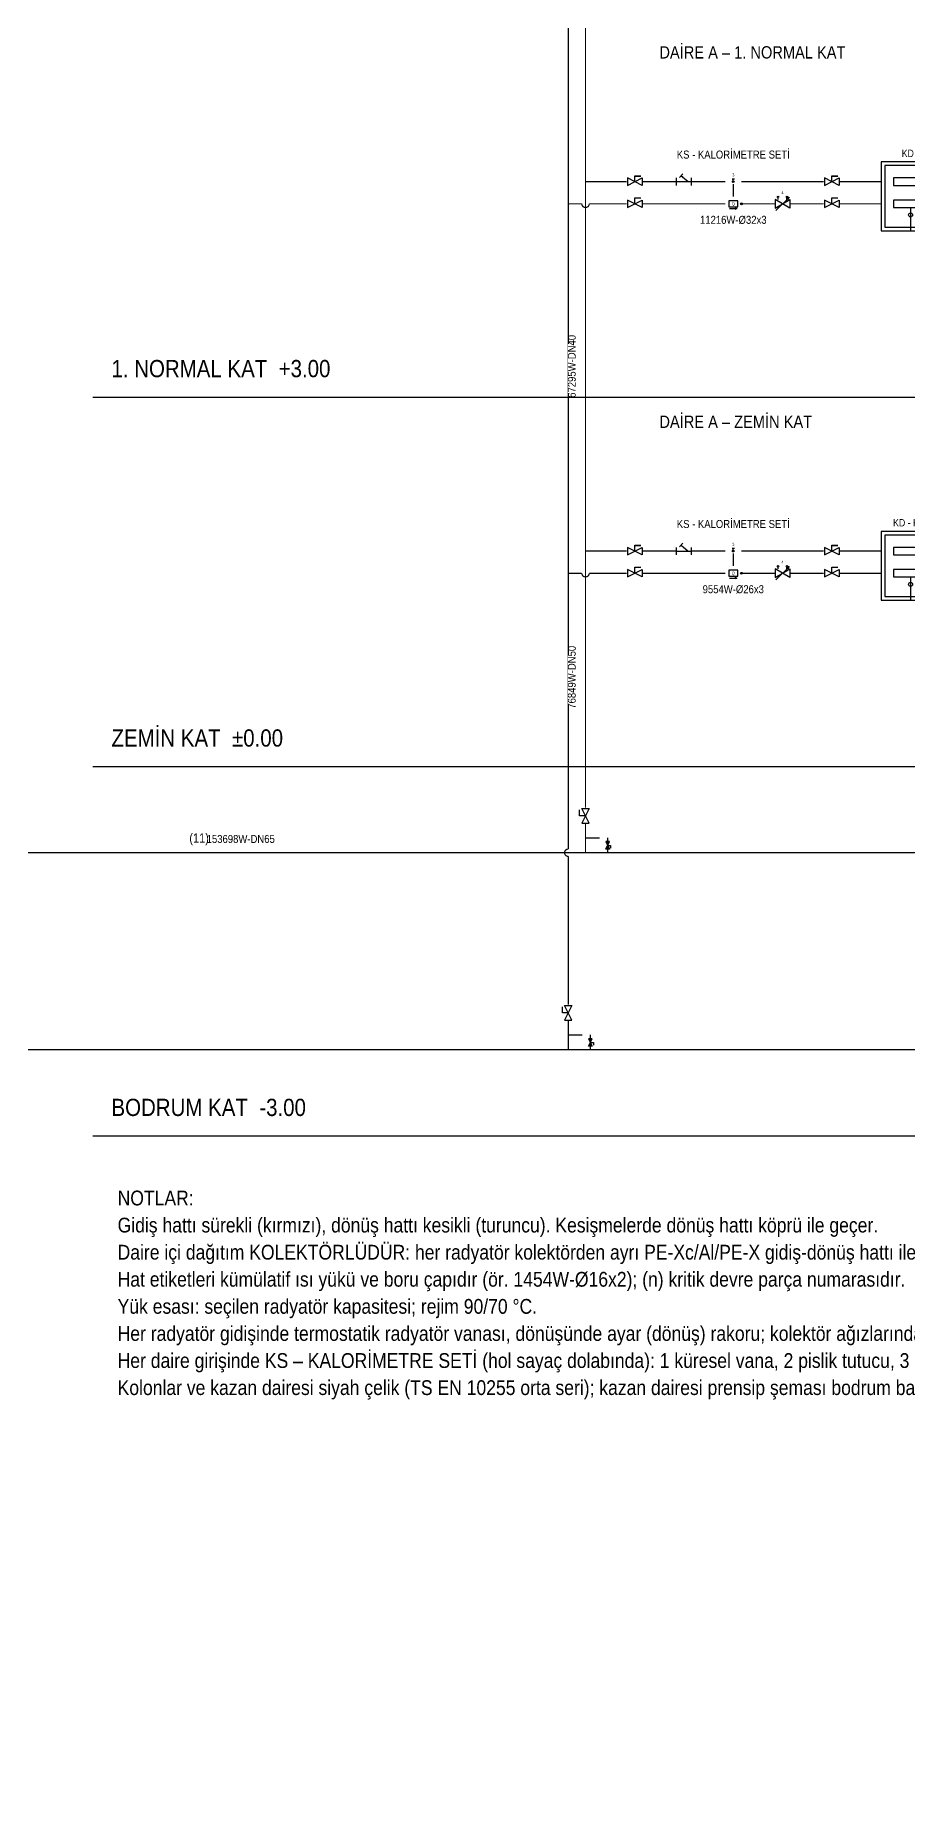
# Model space of a CAD drawing. Header units: centimetres. Extents: x -797 to 10101, y -12981 to 1521.
# Drawn here: x 1953 to 2661, y -4748 to -3306 of the extents above; entities that cross this region are included whole.
import ezdxf
from ezdxf.enums import TextEntityAlignment as Align

# ---------------------------------------------------------------- set-up
doc = ezdxf.new("R2010")
doc.units = ezdxf.units.CM
doc.linetypes.add('DASHED', pattern=[1.524, 1.27, -0.254])
doc.linetypes.add('ISITMA DONUS HATTI', pattern=[1.66, 1.57, -0.02, -0.07])
for name, color, linetype in [('MTY-ISITMA-DONUS-BORU', 30, 'ISITMA DONUS HATTI'), ('MTY-VANA', 1, 'Continuous'), ('ROTAS-CIHAZ', 135, 'Continuous'), ('ROTAS-ISITMA-CAP', 41, 'Continuous'), ('ROTAS-ISITMA-DONUS', 30, 'DASHED'), ('ROTAS-ISITMA-GIDIS', 10, 'Continuous'), ('ROTAS-ISITMA-KOLEKTOR', 6, 'Continuous'), ('ROTAS-ISITMA-SEMBOL', 1, 'Continuous'), ('ROTAS-ISITMA-SINYAL', 3, 'DASHED'), ('ROTAS-KAT-BANDI', 8, 'Continuous'), ('ROTAS-KRITIK', 1, 'Continuous'), ('ROTAS-MASKE', 7, 'Continuous'), ('ROTAS-YAZI', 7, 'Continuous')]:
    doc.layers.add(name, color=color, linetype=linetype)
doc.styles.add('CAP', font='wturkce.SHX', dxfattribs={"width": 0.65})
doc.styles.add('MTYCAPLT', font='arial.ttf', dxfattribs={"width": 0.65, "height": 1})
doc.styles.add('ROTAS', font='arial.ttf')

# ---------------------------------------------------------------- blocks, each defined once
blk = doc.blocks.new('ROTAS-KOLEKTOR-SEMA-7')
for p, q in [((30, 37), (30, 25)), ((44, 37), (44, 25)), ((58, 37), (58, 25)), ((72, 37), (72, 25)), ((86, 37), (86, 25)), ((100, 37), (100, 25)), ((114, 37), (114, 25)), ((24, 19), (24, 0)), ((30, 19), (30, 0)), ((38, 19), (38, 0)), ((44, 19), (44, 0)), ((52, 19), (52, 0)), ((58, 19), (58, 0)), ((66, 19), (66, 0)), ((72, 19), (72, 0)), ((80, 19), (80, 0)), ((86, 19), (86, 0)), ((94, 19), (94, 0)), ((100, 19), (100, 0)), ((108, 19), (108, 0)), ((114, 19), (114, 0))]:
    blk.add_line(p, q)
for points in [[(0, 0), (132, 0), (132, 56), (0, 56)], [(3, 3), (129, 3), (129, 53), (3, 53)], [(10, 37), (126, 37), (126, 43), (10, 43)], [(10, 19), (126, 19), (126, 25), (10, 25)]]:
    blk.add_lwpolyline(points, close=True)
for centre in [(30, 31), (44, 31), (58, 31), (72, 31), (86, 31), (100, 31), (114, 31), (24, 13), (38, 13), (52, 13), (66, 13), (80, 13), (94, 13), (108, 13)]:
    blk.add_circle(centre, 1.6)
blk = doc.blocks.new('MTY-KURESEL VANA')
at = {"layer": 'MTY-VANA'}
for p, q in [((0, 0), (0, 8)), ((0, 8), (8, 8))]:
    blk.add_line(p, q, dxfattribs=at)
blk.add_lwpolyline([(-10, 5), (-10, -5), (10, 5), (10, -5), (-10, 5)], dxfattribs=at)
at = {"layer": 'MTY-VANA', "style": 'CAP', "width": 0.65}
blk.add_attdef('CAP', text='', height=5, rotation=26.5651, dxfattribs=at).set_placement((0, 0), align=Align.CENTER)
blk = doc.blocks.new('MTY-PISLIK TUTUCU')
at = {"layer": 'MTY-VANA'}
for p, q in [((-10, -5), (-10, 5)), ((-10, 0), (10, 0)), ((10, -5), (10, 5))]:
    blk.add_line(p, q, dxfattribs=at)
at = {"layer": 'MTY-VANA', "color": 1, "ltscale": 75}
for p, q in [((-6.1, 5.8), (-1.4, 10.5)), ((5.1, 0), (-3.7, 8.1))]:
    blk.add_line(p, q, dxfattribs=at)
at = {"layer": 'MTY-VANA', "style": 'CAP', "width": 0.65}
blk.add_attdef('CAP', text='', height=5, dxfattribs=at).set_placement((0, 0), align=Align.CENTER)
blk = doc.blocks.new('ROTAS-KALORIMETRE-SENSOR')
blk.add_hatch(color=7).paths.add_polyline_path([(1.2, 0), (1.2, 0.3), (1, 0.6), (0.8, 0.8), (0.6, 1), (0.3, 1.2), (0, 1.2), (-0.3, 1.2), (-0.6, 1), (-0.8, 0.8), (-1, 0.6), (-1.2, 0.3), (-1.2, 0), (-1.2, -0.3), (-1, -0.6), (-0.8, -0.8), (-0.6, -1), (-0.3, -1.2), (0, -1.2), (0.3, -1.2), (0.6, -1), (0.8, -0.8), (1, -0.6), (1.2, -0.3)])
for p, q in [((-1.6, 4), (1.6, 4)), ((0, 1.2), (0, 4))]:
    blk.add_line(p, q)
blk.add_circle((0, 0), 1.2)
at = {"style": 'ROTAS'}
blk.add_attdef('NO', text='', height=6, dxfattribs=at).set_placement((0, 6), align=Align.BOTTOM_CENTER)
blk = doc.blocks.new('ROTAS-KALORIMETRE-KM')
blk.add_hatch(color=7).paths.add_polyline_path([(12.2, 0), (12.2, 0.3), (12, 0.6), (11.8, 0.8), (11.6, 1), (11.3, 1.2), (11, 1.2), (10.7, 1.2), (10.4, 1), (10.2, 0.8), (10, 0.6), (9.8, 0.3), (9.8, 0), (9.8, -0.3), (10, -0.6), (10.2, -0.8), (10.4, -1), (10.7, -1.2), (11, -1.2), (11.3, -1.2), (11.6, -1), (11.8, -0.8), (12, -0.6), (12.2, -0.3)])
blk.add_line((-5, -6.5), (5, -6.5))
blk.add_lwpolyline([(-6, -4), (6, -4), (6, 4), (-6, 4)], close=True)
blk.add_lwpolyline([(2, -5.5), (5, -6.5), (2, -7.5)])
blk.add_circle((11, 0), 1.2)
at = {"style": 'ROTAS'}
blk.add_text('Q', height=4, dxfattribs=at).set_placement((0, 0), align=Align.MIDDLE_CENTER)
blk.add_attdef('NO', text='', height=6, dxfattribs=at).set_placement((0, 7), align=Align.BOTTOM_CENTER)
blk = doc.blocks.new('ROTAS-BALANS-VANASI')
for p, q in [((-9, -9), (9, 9)), ((-6, 6), (-6, 8.4)), ((6, 6), (6, 8.4))]:
    blk.add_line(p, q)
for points in [[(-10, 6), (-10, -6), (0, 0)], [(10, 6), (10, -6), (0, 0)]]:
    blk.add_lwpolyline(points, close=True)
blk.add_lwpolyline([(5.6, 7.3), (9, 9), (7.3, 5.6)])
for centre in [(-6, 9.4), (6, 9.4)]:
    blk.add_circle(centre, 1)
at = {"style": 'ROTAS'}
blk.add_attdef('NO', text='', height=6, dxfattribs=at).set_placement((0, 12), align=Align.BOTTOM_CENTER)
blk = doc.blocks.new('ROTAS-KOLEKTOR-SEMA-8')
for p, q in [((30, 37), (30, 25)), ((44, 37), (44, 25)), ((58, 37), (58, 25)), ((72, 37), (72, 25)), ((86, 37), (86, 25)), ((100, 37), (100, 25)), ((114, 37), (114, 25)), ((128, 37), (128, 25)), ((24, 19), (24, 0)), ((30, 19), (30, 0)), ((38, 19), (38, 0)), ((44, 19), (44, 0)), ((52, 19), (52, 0)), ((58, 19), (58, 0)), ((66, 19), (66, 0)), ((72, 19), (72, 0)), ((80, 19), (80, 0)), ((86, 19), (86, 0)), ((94, 19), (94, 0)), ((100, 19), (100, 0)), ((108, 19), (108, 0)), ((114, 19), (114, 0)), ((122, 19), (122, 0)), ((128, 19), (128, 0))]:
    blk.add_line(p, q)
for points in [[(0, 0), (146, 0), (146, 56), (0, 56)], [(3, 3), (143, 3), (143, 53), (3, 53)], [(10, 37), (140, 37), (140, 43), (10, 43)], [(10, 19), (140, 19), (140, 25), (10, 25)]]:
    blk.add_lwpolyline(points, close=True)
for centre in [(30, 31), (44, 31), (58, 31), (72, 31), (86, 31), (100, 31), (114, 31), (128, 31), (24, 13), (38, 13), (52, 13), (66, 13), (80, 13), (94, 13), (108, 13), (122, 13)]:
    blk.add_circle(centre, 1.6)
blk = doc.blocks.new('MTY-BOSALTMA VANA')
at = {"layer": 'MTY-ISITMA-DONUS-BORU', "ltscale": 25}
blk.add_lwpolyline([(0, -20), (0, 0)], dxfattribs=at)
at = {"layer": 'MTY-VANA'}
for p, q in [((0, -10), (4, -10)), ((4, -10), (4, -14))]:
    blk.add_line(p, q, dxfattribs=at)
blk.add_lwpolyline([(2.5, -5), (-2.5, -5), (2.5, -15), (-2.5, -15), (2.5, -5)], dxfattribs=at)
at = {"layer": 'MTY-VANA', "style": 'MTYCAPLT', "width": 0.65}
blk.add_attdef('CAP', text='', height=10, rotation=81.6166, dxfattribs=at).set_placement((0, -10), align=Align.CENTER)

msp = doc.modelspace()

# ---------------------------------------------------------------- linework, layer by layer
at = {"layer": 'ROTAS-ISITMA-DONUS', "ltscale": 12, "const_width": 1}
for points in [[(2386, -4130), (2386, -3973, -1), (2386, -3967), (2386, -1898)], [(2386, -3443), (2397, -3443, 1), (2403, -3443), (2640, -3443)], [(2386, -3743), (2397, -3743, 1), (2403, -3743), (2640, -3743)]]:
    msp.add_lwpolyline(points, format="xyb", dxfattribs=at)
at = {"layer": 'ROTAS-ISITMA-DONUS', "const_width": 1}
msp.add_lwpolyline([(2386, -4118), (2408, -4118)], dxfattribs=at)
at = {"layer": 'ROTAS-ISITMA-DONUS', "ltscale": 12, "const_width": 1}
msp.add_lwpolyline([(4886, -4130), (1880, -4130), (1880, -4747.3), (1820, -4747.3)], dxfattribs=at)
at = {"layer": 'ROTAS-ISITMA-GIDIS', "const_width": 1}
for points in [[(2400, -3970), (2400, -1880)], [(2400, -3425), (2640, -3425)], [(2400, -3725), (2640, -3725)], [(2400, -3958), (2422, -3958)], [(1820, -3970), (4900, -3970)]]:
    msp.add_lwpolyline(points, dxfattribs=at)
at = {"layer": 'ROTAS-KAT-BANDI'}
for points in [[(2000, -3600), (7400, -3600)], [(2000, -3900), (7400, -3900)], [(2000, -4200), (7400, -4200)]]:
    msp.add_lwpolyline(points, dxfattribs=at)

# ---------------------------------------------------------------- block references
at = {"layer": 'ROTAS-ISITMA-KOLEKTOR'}
for name, p in [('ROTAS-KOLEKTOR-SEMA-8', (2640, -3465)), ('ROTAS-KOLEKTOR-SEMA-7', (2640, -3765))]:
    msp.add_blockref(name, p, dxfattribs=at)

# ---------------------------------------------------------------- texts
at = {"layer": 'ROTAS-ISITMA-KOLEKTOR', "style": 'ROTAS', "width": 0.85}
msp.add_text('KD - KOLEKTÖR DOLABI (8 AĞIZ)', height=6, dxfattribs=at).set_placement((2713, -3402), align=Align.MIDDLE_CENTER)

# ---------------------------------------------------------------- wipeouts: each hides what was drawn before it
for points in [[(2457.5, -3330.5), (2579.8, -3330.5), (2579.8, -3315.5), (2457.5, -3315.5)], [(2481.9, -3407.9), (2554.8, -3407.9), (2554.8, -3398.1), (2481.9, -3398.1)], [(2011.5, -3591.5), (2161.3, -3591.5), (2161.3, -3570.5), (2011.5, -3570.5)], [(2457.5, -3630.5), (2559.4, -3630.5), (2559.4, -3615.5), (2457.5, -3615.5)], [(2481.9, -3707.9), (2554.8, -3707.9), (2554.8, -3698.1), (2481.9, -3698.1)], [(2011.5, -3891.5), (2132.7, -3891.5), (2132.7, -3870.5), (2011.5, -3870.5)]]:
    msp.add_wipeout(points).dxf.layer = 'ROTAS-MASKE'

# ---------------------------------------------------------------- next in the draw order: texts
at = {"layer": 'ROTAS-CIHAZ', "style": 'ROTAS', "width": 0.85}
for p in [(2520, -3403), (2520, -3703)]:
    msp.add_text('KS - KALORİMETRE SETİ', height=6.5, dxfattribs=at).set_placement(p, align=Align.MIDDLE_CENTER)
at = {"layer": 'ROTAS-KAT-BANDI', "style": 'ROTAS', "width": 0.85}
for s, p in [('1. NORMAL KAT  +3.00', (2015, -3588)), ('ZEMİN KAT  ±0.00', (2015, -3888))]:
    msp.add_text(s, height=14, dxfattribs=at).set_placement(p, align=Align.BOTTOM_LEFT)
at = {"layer": 'ROTAS-YAZI', "style": 'ROTAS', "width": 0.85}
for s, p in [('DAİRE A – 1. NORMAL KAT', (2460, -3328)), ('DAİRE A – ZEMİN KAT', (2460, -3628))]:
    msp.add_text(s, height=10, dxfattribs=at).set_placement(p, align=Align.BOTTOM_LEFT)

# ---------------------------------------------------------------- next in the draw order: wipeouts: each hides what was drawn before it
for points in [[(2433.5, -3429), (2446.5, -3429), (2446.5, -3421), (2433.5, -3421)], [(2473.5, -3429), (2486.5, -3429), (2486.5, -3421), (2473.5, -3421)], [(2513.5, -3429), (2526.5, -3429), (2526.5, -3421), (2513.5, -3421)], [(2593.5, -3429), (2606.5, -3429), (2606.5, -3421), (2593.5, -3421)], [(2433.5, -3447), (2446.5, -3447), (2446.5, -3439), (2433.5, -3439)], [(2513.5, -3447), (2526.5, -3447), (2526.5, -3439), (2513.5, -3439)], [(2553.5, -3447), (2566.5, -3447), (2566.5, -3439), (2553.5, -3439)], [(2593.5, -3447), (2606.5, -3447), (2606.5, -3439), (2593.5, -3439)], [(2395.6, -3596.5), (2395.6, -3556.8), (2385.9, -3556.8), (2385.9, -3596.5)], [(2658.6, -3706.5), (2750.4, -3706.5), (2750.4, -3697.5), (2658.6, -3697.5)], [(2433.5, -3729), (2446.5, -3729), (2446.5, -3721), (2433.5, -3721)], [(2473.5, -3729), (2486.5, -3729), (2486.5, -3721), (2473.5, -3721)], [(2513.5, -3729), (2526.5, -3729), (2526.5, -3721), (2513.5, -3721)], [(2593.5, -3729), (2606.5, -3729), (2606.5, -3721), (2593.5, -3721)], [(2433.5, -3747), (2446.5, -3747), (2446.5, -3739), (2433.5, -3739)], [(2513.5, -3747), (2526.5, -3747), (2526.5, -3739), (2513.5, -3739)], [(2553.5, -3747), (2566.5, -3747), (2566.5, -3739), (2553.5, -3739)], [(2593.5, -3747), (2606.5, -3747), (2606.5, -3739), (2593.5, -3739)], [(2395.6, -3849), (2395.6, -3809.3), (2385.9, -3809.3), (2385.9, -3849)], [(2396, -3946.5), (2404, -3946.5), (2404, -3933.5), (2396, -3933.5)], [(2096.9, -3965.6), (2139.9, -3965.6), (2139.9, -3955.9), (2096.9, -3955.9)], [(2411.5, -3962), (2424.5, -3962), (2424.5, -3954), (2411.5, -3954)], [(2382, -4106.5), (2390, -4106.5), (2390, -4093.5), (2382, -4093.5)], [(2397.5, -4122), (2410.5, -4122), (2410.5, -4114), (2397.5, -4114)], [(2011.5, -4191.5), (2139.9, -4191.5), (2139.9, -4170.5), (2011.5, -4170.5)], [(2017, -4263), (2065.8, -4263), (2065.8, -4245), (2017, -4245)]]:
    msp.add_wipeout(points).dxf.layer = 'ROTAS-MASKE'

# ---------------------------------------------------------------- next in the draw order: linework, layer by layer
at = {"layer": 'ROTAS-ISITMA-SINYAL', "ltscale": 0.3}
for points in [[(2520, -3427), (2520, -3437)], [(2520, -3727), (2520, -3737)]]:
    msp.add_lwpolyline(points, dxfattribs=at)

# ---------------------------------------------------------------- next in the draw order: block references
at = {"layer": 'ROTAS-ISITMA-SEMBOL', "xscale": 0.6, "yscale": 0.6}
for name, p in [('MTY-KURESEL VANA', (2440, -3425)), ('MTY-PISLIK TUTUCU', (2480, -3425)), ('MTY-KURESEL VANA', (2600, -3425)), ('MTY-KURESEL VANA', (2440, -3443)), ('ROTAS-KALORIMETRE-KM', (2520, -3443)), ('MTY-KURESEL VANA', (2600, -3443)), ('MTY-PISLIK TUTUCU', (2480, -3725)), ('MTY-KURESEL VANA', (2440, -3725)), ('MTY-KURESEL VANA', (2600, -3725)), ('MTY-KURESEL VANA', (2440, -3743)), ('ROTAS-KALORIMETRE-KM', (2520, -3743)), ('MTY-KURESEL VANA', (2600, -3743)), ('MTY-BOSALTMA VANA', (2418, -3958)), ('MTY-BOSALTMA VANA', (2404, -4118))]:
    msp.add_blockref(name, p, dxfattribs=at)
at = {"layer": 'ROTAS-ISITMA-SEMBOL'}
ref = msp.add_blockref('ROTAS-KALORIMETRE-SENSOR', (2520, -3425), dxfattribs=dict(at, xscale=0.6, yscale=0.6))
ref.add_attrib('NO', '3', dxfattribs={"layer": '0', "height": 2.4, "style": 'ROTAS'}).set_placement((2520, -3421.4), align=Align.BOTTOM_CENTER)
ref = msp.add_blockref('ROTAS-BALANS-VANASI', (2560, -3443), dxfattribs=dict(at, xscale=0.6, yscale=0.6))
ref.add_attrib('NO', '4', dxfattribs={"layer": '0', "height": 2.4, "style": 'ROTAS'}).set_placement((2560, -3435.8), align=Align.BOTTOM_CENTER)
ref = msp.add_blockref('ROTAS-KALORIMETRE-SENSOR', (2520, -3725), dxfattribs=dict(at, xscale=0.6, yscale=0.6))
ref.add_attrib('NO', '3', dxfattribs={"layer": '0', "height": 2.4, "style": 'ROTAS'}).set_placement((2520, -3721.4), align=Align.BOTTOM_CENTER)
ref = msp.add_blockref('ROTAS-BALANS-VANASI', (2560, -3743), dxfattribs=dict(at, xscale=0.6, yscale=0.6))
ref.add_attrib('NO', '4', dxfattribs={"layer": '0', "height": 2.4, "style": 'ROTAS'}).set_placement((2560, -3735.8), align=Align.BOTTOM_CENTER)
at = {"layer": 'ROTAS-ISITMA-SEMBOL', "xscale": 0.6, "yscale": 0.6, "rotation": 90}
for p in [(2400, -3940), (2386, -4100)]:
    msp.add_blockref('MTY-KURESEL VANA', p, dxfattribs=at)

# ---------------------------------------------------------------- next in the draw order: texts
at = {"layer": 'ROTAS-ISITMA-CAP', "style": 'ROTAS', "width": 0.85}
for s, p in [('67295W-DN40', (2394, -3575)), ('76849W-DN50', (2394, -3827.5))]:
    msp.add_text(s, height=6.5, rotation=90, dxfattribs=at).set_placement(p, align=Align.BOTTOM_CENTER)
msp.add_text('153698W-DN65', height=6.5, dxfattribs=at).set_placement((2120, -3964), align=Align.BOTTOM_CENTER)
at = {"layer": 'ROTAS-ISITMA-KOLEKTOR', "style": 'ROTAS', "width": 0.85}
msp.add_text('KD - KOLEKTÖR DOLABI (7 AĞIZ)', height=6, dxfattribs=at).set_placement((2706, -3702), align=Align.MIDDLE_CENTER)
at = {"layer": 'ROTAS-KAT-BANDI', "style": 'ROTAS', "width": 0.85}
msp.add_text('BODRUM KAT  -3.00', height=14, dxfattribs=at).set_placement((2015, -4188), align=Align.BOTTOM_LEFT)
at = {"layer": 'ROTAS-YAZI', "style": 'ROTAS', "width": 0.85}
msp.add_text('NOTLAR:', height=12, dxfattribs=at).set_placement((2020, -4260), align=Align.BOTTOM_LEFT)

# ---------------------------------------------------------------- next in the draw order: wipeouts: each hides what was drawn before it
msp.add_wipeout([(2017, -4285), (2653.4, -4285), (2653.4, -4267), (2017, -4267)]).dxf.layer = 'ROTAS-MASKE'

# ---------------------------------------------------------------- next in the draw order: texts
msp.add_text('Gidiş hattı sürekli (kırmızı), dönüş hattı kesikli (turuncu). Kesişmelerde dönüş hattı köprü ile geçer.', height=12, dxfattribs=at).set_placement((2020, -4282), align=Align.BOTTOM_LEFT)

# ---------------------------------------------------------------- next in the draw order: wipeouts: each hides what was drawn before it
for points in [[(2496.9, -3460.9), (2539.9, -3460.9), (2539.9, -3451.1), (2496.9, -3451.1)], [(2498.5, -3760.9), (2538.2, -3760.9), (2538.2, -3751.1), (2498.5, -3751.1)], [(2073.2, -3965.9), (2092.2, -3965.9), (2092.2, -3954.6), (2073.2, -3954.6)]]:
    msp.add_wipeout(points).dxf.layer = 'ROTAS-MASKE'

# ---------------------------------------------------------------- next in the draw order: texts
at = {"layer": 'ROTAS-ISITMA-CAP', "style": 'ROTAS', "width": 0.85}
for s, p in [('11216W-Ø32x3', (2520, -3456)), ('9554W-Ø26x3', (2520, -3756))]:
    msp.add_text(s, height=6.5, dxfattribs=at).set_placement(p, align=Align.MIDDLE_CENTER)
at = {"layer": 'ROTAS-KRITIK', "style": 'ROTAS', "width": 0.85}
msp.add_text('(11)', height=7.5, dxfattribs=at).set_placement((2094.1, -3964), align=Align.BOTTOM_RIGHT)

# ---------------------------------------------------------------- next in the draw order: wipeouts: each hides what was drawn before it
msp.add_wipeout([(2017, -4307), (2732.9, -4307), (2732.9, -4289), (2017, -4289)]).dxf.layer = 'ROTAS-MASKE'

# ---------------------------------------------------------------- next in the draw order: texts
at = {"layer": 'ROTAS-YAZI', "style": 'ROTAS', "width": 0.85}
msp.add_text('Daire içi dağıtım KOLEKTÖRLÜDÜR: her radyatör kolektörden ayrı PE-Xc/Al/PE-X gidiş-dönüş hattı ile beslenir (D1…Dn).', height=12, dxfattribs=at).set_placement((2020, -4304), align=Align.BOTTOM_LEFT)

# ---------------------------------------------------------------- next in the draw order: wipeouts: each hides what was drawn before it
msp.add_wipeout([(2017, -4329), (2659.5, -4329), (2659.5, -4311), (2017, -4311)]).dxf.layer = 'ROTAS-MASKE'

# ---------------------------------------------------------------- next in the draw order: texts
msp.add_text('Hat etiketleri kümülatif ısı yükü ve boru çapıdır (ör. 1454W-Ø16x2); (n) kritik devre parça numarasıdır.', height=12, dxfattribs=at).set_placement((2020, -4326), align=Align.BOTTOM_LEFT)

# ---------------------------------------------------------------- next in the draw order: wipeouts: each hides what was drawn before it
msp.add_wipeout([(2017, -4351), (2359.6, -4351), (2359.6, -4333), (2017, -4333)]).dxf.layer = 'ROTAS-MASKE'

# ---------------------------------------------------------------- next in the draw order: texts
msp.add_text('Yük esası: seçilen radyatör kapasitesi; rejim 90/70 °C.', height=12, dxfattribs=at).set_placement((2020, -4348), align=Align.BOTTOM_LEFT)

# ---------------------------------------------------------------- next in the draw order: wipeouts: each hides what was drawn before it
msp.add_wipeout([(2017, -4373), (2769.6, -4373), (2769.6, -4355), (2017, -4355)]).dxf.layer = 'ROTAS-MASKE'

# ---------------------------------------------------------------- next in the draw order: texts
msp.add_text('Her radyatör gidişinde termostatik radyatör vanası, dönüşünde ayar (dönüş) rakoru; kolektör ağızlarında debimetre ve vana.', height=12, dxfattribs=at).set_placement((2020, -4370), align=Align.BOTTOM_LEFT)

# ---------------------------------------------------------------- next in the draw order: wipeouts: each hides what was drawn before it
msp.add_wipeout([(2017, -4395), (3271.5, -4395), (3271.5, -4377), (2017, -4377)]).dxf.layer = 'ROTAS-MASKE'

# ---------------------------------------------------------------- next in the draw order: texts
msp.add_text('Her daire girişinde KS – KALORİMETRE SETİ (hol sayaç dolabında): 1 küresel vana, 2 pislik tutucu, 3 kalorimetre (debi ölçer dönüşte + gidiş/dönüş sıcaklık sensörü, M-Bus), 4 balans vanası, 5 küresel vana.', height=12, dxfattribs=at).set_placement((2020, -4392), align=Align.BOTTOM_LEFT)

# ---------------------------------------------------------------- next in the draw order: wipeouts: each hides what was drawn before it
msp.add_wipeout([(2017, -4417), (2751.3, -4417), (2751.3, -4399), (2017, -4399)]).dxf.layer = 'ROTAS-MASKE'

# ---------------------------------------------------------------- next in the draw order: texts
msp.add_text('Kolonlar ve kazan dairesi siyah çelik (TS EN 10255 orta seri); kazan dairesi prensip şeması bodrum bandının solundadır.', height=12, dxfattribs=at).set_placement((2020, -4414), align=Align.BOTTOM_LEFT)

doc.saveas('drawing.dxf')
